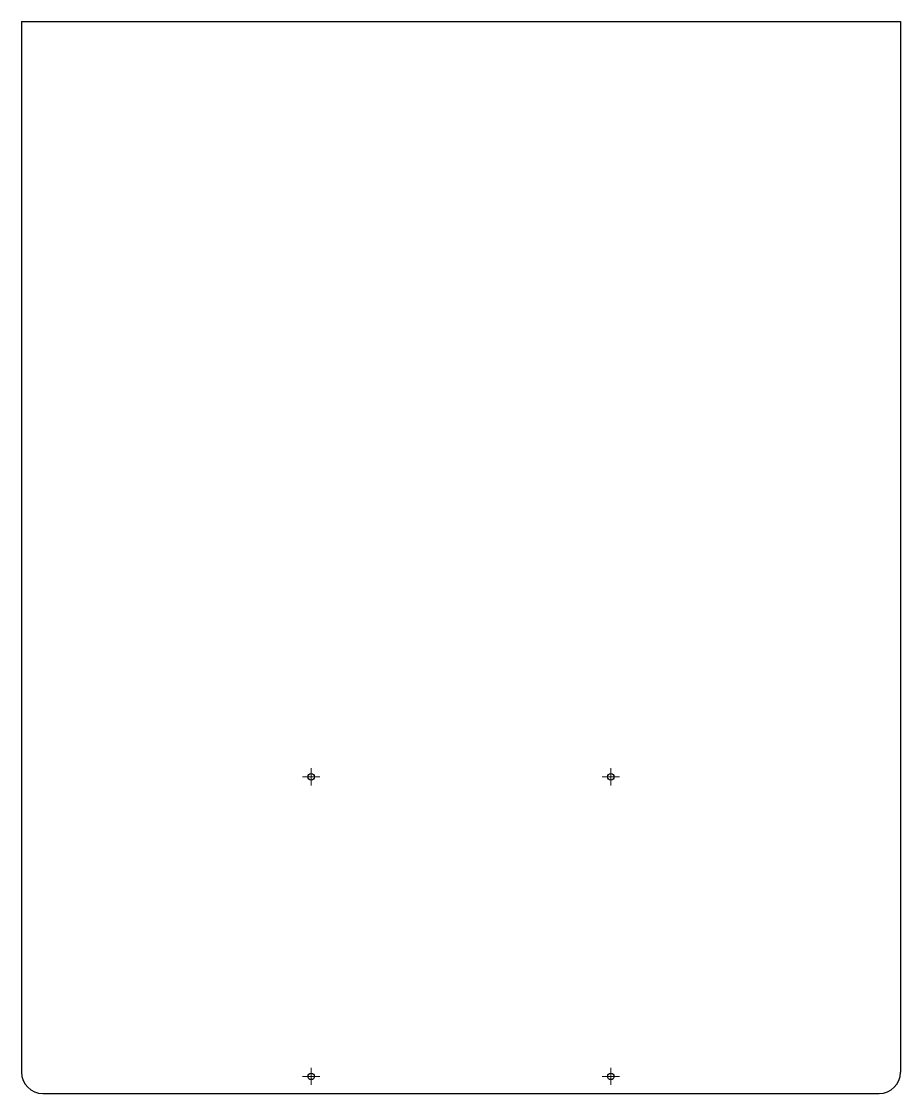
# Model space of a CAD drawing. Header units: millimetres. Extents: x 7 to 417, y 491 to 991.
import ezdxf

# ---------------------------------------------------------------- set-up
doc = ezdxf.new("R2010")
doc.units = ezdxf.units.MM

# ---------------------------------------------------------------- blocks, each defined once
blk = doc.blocks.new('SW_CENTERMARKSYMBOL_0')
at = {"color": 0, "linetype": 'Continuous', "lineweight": 18}
for p, q in [((-2.5, 0), (-4, 0)), ((0, 0), (-2.5, 0)), ((0, 2.5), (0, 4)), ((0, 0), (0, 2.5)), ((0, 0), (0, -2.5)), ((0, 0), (2.5, 0)), ((2.5, 0), (4, 0)), ((0, -2.5), (0, -4))]:
    blk.add_line(p, q, dxfattribs=at)
blk = doc.blocks.new('SW_CENTERMARKSYMBOL_1')
at = {"color": 0, "linetype": 'Continuous', "lineweight": 18}
for p, q in [((-2.5, 0), (-4, 0)), ((0, 0), (-2.5, 0)), ((0, 2.5), (0, 4)), ((0, 0), (0, 2.5)), ((0, 0), (0, -2.5)), ((0, 0), (2.5, 0)), ((2.5, 0), (4, 0)), ((0, -2.5), (0, -4))]:
    blk.add_line(p, q, dxfattribs=at)
blk = doc.blocks.new('SW_CENTERMARKSYMBOL_2')
at = {"color": 0, "linetype": 'Continuous', "lineweight": 18}
for p, q in [((-2.5, 0), (-4, 0)), ((0, 0), (-2.5, 0)), ((0, 2.5), (0, 4)), ((0, 0), (0, 2.5)), ((0, 0), (0, -2.5)), ((0, 0), (2.5, 0)), ((2.5, 0), (4, 0)), ((0, -2.5), (0, -4))]:
    blk.add_line(p, q, dxfattribs=at)
blk = doc.blocks.new('SW_CENTERMARKSYMBOL_3')
at = {"color": 0, "linetype": 'Continuous', "lineweight": 18}
for p, q in [((-2.5, 0), (-4, 0)), ((0, 0), (-2.5, 0)), ((0, 2.5), (0, 4)), ((0, 0), (0, 2.5)), ((0, 0), (0, -2.5)), ((0, 0), (2.5, 0)), ((2.5, 0), (4, 0)), ((0, -2.5), (0, -4))]:
    blk.add_line(p, q, dxfattribs=at)

msp = doc.modelspace()

# ---------------------------------------------------------------- linework, layer by layer
at = {"color": 7, "linetype": 'Continuous', "lineweight": 25}
for p, q in [((7.17, 991), (7.17, 501)), ((7.17, 991), (417.17, 991)), ((417.17, 991), (417.17, 501)), ((17.17, 491), (407.17, 491))]:
    msp.add_line(p, q, dxfattribs=at)
for centre in [(142.32, 638.7), (282.02, 638.7), (142.32, 499), (282.02, 499)]:
    msp.add_circle(centre, 1.5, dxfattribs=at)
for centre, start, end in [((17.17, 501), 180, 270), ((407.17, 501), 270, 0)]:
    msp.add_arc(centre, 10, start, end, dxfattribs=at)

# ---------------------------------------------------------------- block references
at = {"color": 7, "linetype": 'Continuous', "lineweight": 18}
for name, p in [('SW_CENTERMARKSYMBOL_1', (142.32, 638.7)), ('SW_CENTERMARKSYMBOL_0', (282.02, 638.7)), ('SW_CENTERMARKSYMBOL_2', (142.32, 499)), ('SW_CENTERMARKSYMBOL_3', (282.02, 499))]:
    msp.add_blockref(name, p, dxfattribs=at)

doc.saveas('drawing.dxf')
